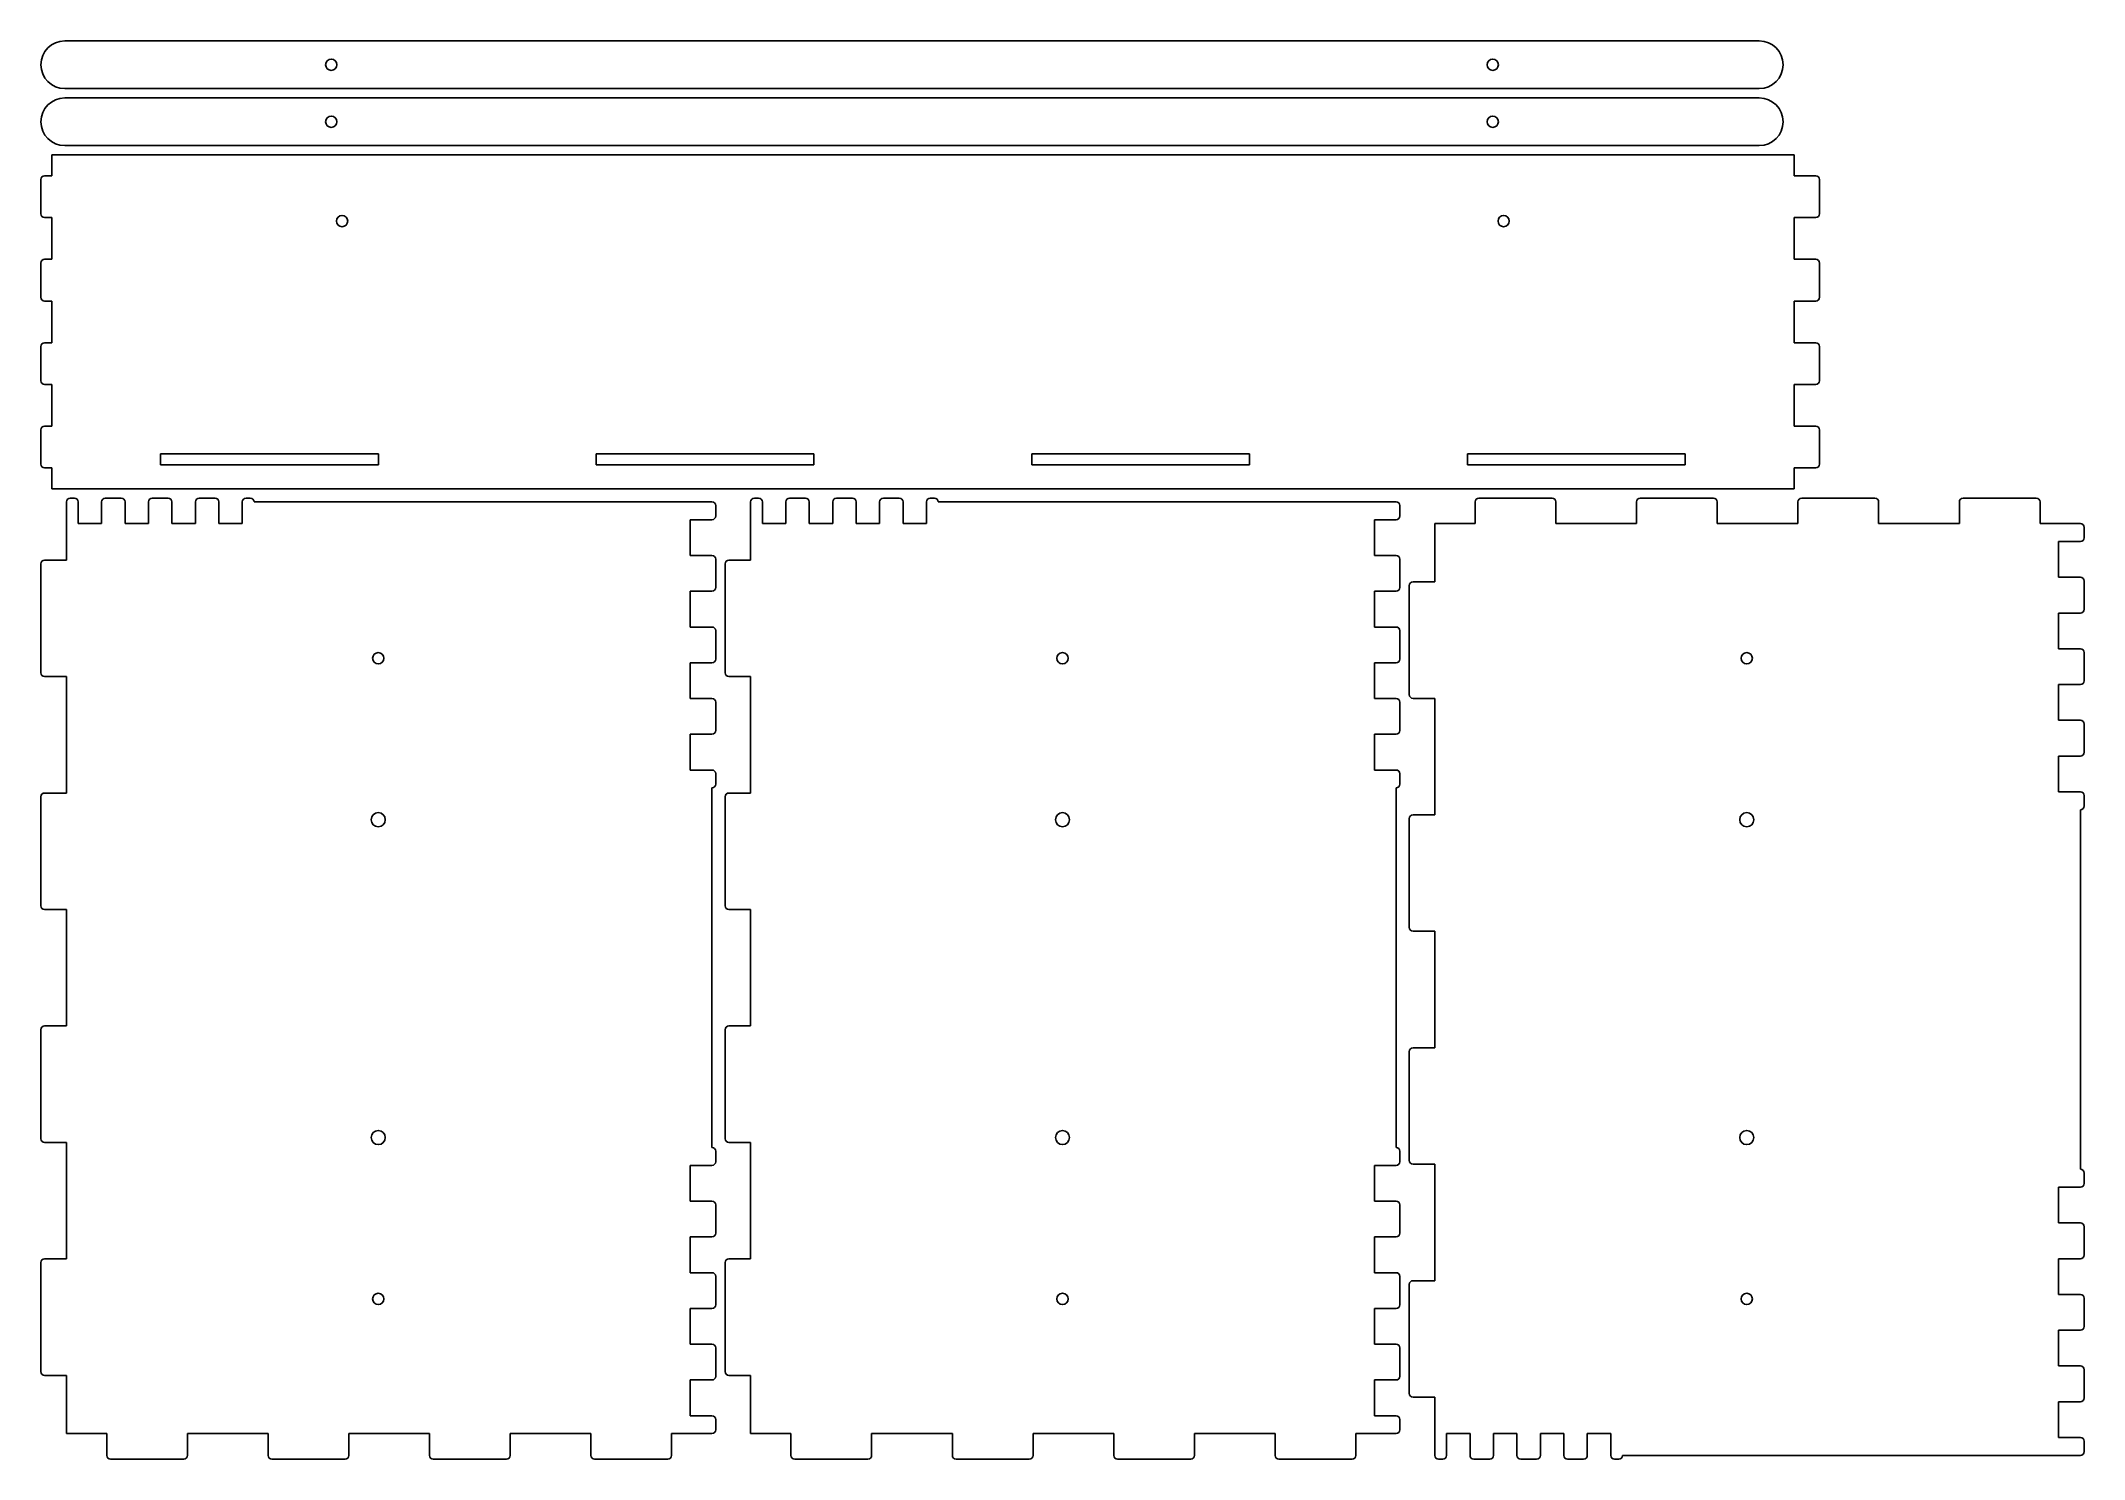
# Model space of a CAD drawing. Header units: millimetres. Extents: x 0 to 1089, y 0 to 756.
import ezdxf

# ---------------------------------------------------------------- set-up
doc = ezdxf.new("R2010")
doc.units = ezdxf.units.MM
doc.layers.add('SheetCutProfiles', color=7, linetype='CONTINUOUS')

msp = doc.modelspace()

# ---------------------------------------------------------------- linework, layer by layer
at = {"layer": 'SheetCutProfiles'}
for p, q in [((915.7, 755.6), (12.7, 755.6)), ((915.7, 730.2), (12.7, 730.2)), ((12.7, 725.2), (915.7, 725.2)), ((12.7, 699.8), (915.7, 699.8)), ((5.8, 694.8), (934.2, 694.8)), ((5.8, 683.6875), (5.8, 694.8)), ((934.2, 683.6875), (934.2, 694.8)), ((0, 663.4625), (0, 681.6875)), ((5.8, 683.6875), (2, 683.6875)), ((934.2, 683.6875), (945.8, 683.6875)), ((947.8, 663.4625), (947.8, 681.6875)), ((2, 661.4625), (5.8, 661.4625)), ((5.8, 639.2375), (5.8, 661.4625)), ((934.2, 639.2375), (934.2, 661.4625)), ((945.8, 661.4625), (934.2, 661.4625)), ((0, 619.0125), (0, 637.2375)), ((5.8, 639.2375), (2, 639.2375)), ((934.2, 639.2375), (945.8, 639.2375)), ((947.8, 619.0125), (947.8, 637.2375)), ((2, 617.0125), (5.8, 617.0125)), ((5.8, 594.7875), (5.8, 617.0125)), ((934.2, 594.7875), (934.2, 617.0125)), ((945.8, 617.0125), (934.2, 617.0125)), ((0, 574.5625), (0, 592.7875)), ((5.8, 594.7875), (2, 594.7875)), ((934.2, 594.7875), (945.8, 594.7875)), ((947.8, 574.5625), (947.8, 592.7875)), ((2, 572.5625), (5.8, 572.5625)), ((5.8, 550.3375), (5.8, 572.5625)), ((934.2, 550.3375), (934.2, 572.5625)), ((945.8, 572.5625), (934.2, 572.5625)), ((0, 530.1125), (0, 548.3375)), ((5.8, 550.3375), (2, 550.3375)), ((934.2, 550.3375), (945.8, 550.3375)), ((947.8, 530.1125), (947.8, 548.3375)), ((63.825, 529.7), (63.825, 535.5)), ((63.825, 535.5), (179.875, 535.5)), ((179.875, 535.5), (179.875, 529.7)), ((295.925, 529.7), (295.925, 535.5)), ((295.925, 535.5), (411.975, 535.5)), ((411.975, 535.5), (411.975, 529.7)), ((528.025, 529.7), (528.025, 535.5)), ((528.025, 535.5), (644.075, 535.5)), ((644.075, 535.5), (644.075, 529.7)), ((760.125, 529.7), (760.125, 535.5)), ((760.125, 535.5), (876.175, 535.5)), ((876.175, 535.5), (876.175, 529.7)), ((2, 528.1125), (5.8, 528.1125)), ((5.8, 517), (5.8, 528.1125)), ((179.875, 529.7), (63.825, 529.7)), ((411.975, 529.7), (295.925, 529.7)), ((644.075, 529.7), (528.025, 529.7)), ((876.175, 529.7), (760.125, 529.7)), ((934.2, 517), (934.2, 528.1125)), ((945.8, 528.1125), (934.2, 528.1125)), ((5.8, 517), (934.2, 517)), ((15.6, 512), (17.85, 512)), ((34.35, 512), (42.85, 512)), ((59.35, 512), (67.85, 512)), ((84.35, 512), (92.85, 512)), ((109.35, 512), (111.6, 512)), ((382.45, 512), (380.2, 512)), ((407.45, 512), (398.95, 512)), ((432.45, 512), (423.95, 512)), ((457.45, 512), (448.95, 512)), ((476.2, 512), (473.95, 512)), ((766.3, 512), (805.3, 512)), ((852.3, 512), (891.3, 512)), ((938.3, 512), (977.3, 512)), ((1024.3, 512), (1063.3, 512)), ((13.6, 478.975), (13.6, 510)), ((19.85, 510), (19.85, 498.4)), ((32.35, 498.4), (32.35, 510)), ((44.85, 510), (44.85, 498.4)), ((57.35, 498.4), (57.35, 510)), ((69.85, 510), (69.85, 498.4)), ((82.35, 498.4), (82.35, 510)), ((94.85, 510), (94.85, 498.4)), ((107.35, 498.4), (107.35, 510)), ((113.6, 510), (357.6, 510)), ((359.6, 502.475), (359.6, 508)), ((378.2, 478.975), (378.2, 510)), ((384.45, 510), (384.45, 498.4)), ((396.95, 498.4), (396.95, 510)), ((409.45, 510), (409.45, 498.4)), ((421.95, 498.4), (421.95, 510)), ((434.45, 510), (434.45, 498.4)), ((446.95, 498.4), (446.95, 510)), ((459.45, 510), (459.45, 498.4)), ((471.95, 498.4), (471.95, 510)), ((478.2, 510), (722.2, 510)), ((724.2, 508), (724.2, 502.475)), ((764.3, 510), (764.3, 498.4)), ((807.3, 498.4), (807.3, 510)), ((850.3, 510), (850.3, 498.4)), ((893.3, 498.4), (893.3, 510)), ((936.3, 510), (936.3, 498.4)), ((979.3, 498.4), (979.3, 510)), ((1022.3, 510), (1022.3, 498.4)), ((1065.3, 498.4), (1065.3, 510)), ((32.35, 498.4), (19.85, 498.4)), ((57.35, 498.4), (44.85, 498.4)), ((82.35, 498.4), (69.85, 498.4)), ((107.35, 498.4), (94.85, 498.4)), ((346, 481.425), (346, 500.475)), ((357.6, 500.475), (346, 500.475)), ((384.45, 498.4), (396.95, 498.4)), ((409.45, 498.4), (421.95, 498.4)), ((434.45, 498.4), (446.95, 498.4)), ((459.45, 498.4), (471.95, 498.4)), ((710.6, 500.475), (710.6, 481.425)), ((722.2, 500.475), (710.6, 500.475)), ((742.8, 498.4), (742.8, 467.375)), ((742.8, 498.4), (764.3, 498.4)), ((807.3, 498.4), (850.3, 498.4)), ((893.3, 498.4), (936.3, 498.4)), ((979.3, 498.4), (1022.3, 498.4)), ((1086.8, 498.4), (1065.3, 498.4)), ((1088.8, 490.875), (1088.8, 496.4)), ((346, 481.425), (357.6, 481.425)), ((359.6, 464.375), (359.6, 479.425)), ((710.6, 481.425), (722.2, 481.425)), ((724.2, 479.425), (724.2, 464.375)), ((1075.2, 488.875), (1086.8, 488.875)), ((1075.2, 469.825), (1075.2, 488.875)), ((0, 418.925), (0, 476.975)), ((13.6, 478.975), (2, 478.975)), ((364.6, 418.925), (364.6, 476.975)), ((378.2, 478.975), (366.6, 478.975)), ((1086.8, 469.825), (1075.2, 469.825)), ((346, 443.325), (346, 462.375)), ((357.6, 462.375), (346, 462.375)), ((710.6, 462.375), (710.6, 443.325)), ((722.2, 462.375), (710.6, 462.375)), ((729.2, 465.375), (729.2, 407.325)), ((731.2, 467.375), (742.8, 467.375)), ((1088.8, 452.775), (1088.8, 467.825)), ((1075.2, 450.775), (1086.8, 450.775)), ((1075.2, 431.725), (1075.2, 450.775)), ((346, 443.325), (357.6, 443.325)), ((359.6, 426.275), (359.6, 441.325)), ((710.6, 443.325), (722.2, 443.325)), ((724.2, 441.325), (724.2, 426.275)), ((1086.8, 431.725), (1075.2, 431.725)), ((1088.8, 414.675), (1088.8, 429.725)), ((2, 416.925), (13.6, 416.925)), ((13.6, 354.875), (13.6, 416.925)), ((346, 405.225), (346, 424.275)), ((357.6, 424.275), (346, 424.275)), ((366.6, 416.925), (378.2, 416.925)), ((378.2, 354.875), (378.2, 416.925)), ((710.6, 424.275), (710.6, 405.225)), ((722.2, 424.275), (710.6, 424.275)), ((346, 405.225), (357.6, 405.225)), ((359.6, 388.175), (359.6, 403.225)), ((710.6, 405.225), (722.2, 405.225)), ((724.2, 403.225), (724.2, 388.175)), ((742.8, 405.325), (731.2, 405.325)), ((742.8, 405.325), (742.8, 343.275)), ((1075.2, 412.675), (1086.8, 412.675)), ((1075.2, 393.625), (1075.2, 412.675)), ((1086.8, 393.625), (1075.2, 393.625)), ((346, 367.125), (346, 386.175)), ((357.6, 386.175), (346, 386.175)), ((710.6, 386.175), (710.6, 367.125)), ((722.2, 386.175), (710.6, 386.175)), ((1088.8, 376.575), (1088.8, 391.625)), ((1075.2, 374.575), (1086.8, 374.575)), ((1075.2, 355.525), (1075.2, 374.575)), ((346, 367.125), (357.6, 367.125)), ((359.6, 359.6), (359.6, 365.125)), ((710.6, 367.125), (722.2, 367.125)), ((724.2, 365.125), (724.2, 359.6)), ((0, 294.825), (0, 352.875)), ((13.6, 354.875), (2, 354.875)), ((357.6, 166), (357.6, 357.6)), ((364.6, 294.825), (364.6, 352.875)), ((378.2, 354.875), (366.6, 354.875)), ((722.2, 166), (722.2, 357.6)), ((1086.8, 355.525), (1075.2, 355.525)), ((1088.8, 348), (1088.8, 353.525)), ((729.2, 341.275), (729.2, 283.225)), ((731.2, 343.275), (742.8, 343.275)), ((1086.8, 346), (1086.8, 154.4)), ((2, 292.825), (13.6, 292.825)), ((13.6, 230.775), (13.6, 292.825)), ((366.6, 292.825), (378.2, 292.825)), ((378.2, 230.775), (378.2, 292.825)), ((742.8, 281.225), (731.2, 281.225)), ((742.8, 281.225), (742.8, 219.175)), ((0, 170.725), (0, 228.775)), ((13.6, 230.775), (2, 230.775)), ((364.6, 170.725), (364.6, 228.775)), ((378.2, 230.775), (366.6, 230.775)), ((731.2, 219.175), (742.8, 219.175)), ((729.2, 217.175), (729.2, 159.125)), ((2, 168.725), (13.6, 168.725)), ((13.6, 106.675), (13.6, 168.725)), ((359.6, 158.475), (359.6, 164)), ((366.6, 168.725), (378.2, 168.725)), ((378.2, 106.675), (378.2, 168.725)), ((724.2, 164), (724.2, 158.475)), ((346, 137.425), (346, 156.475)), ((357.6, 156.475), (346, 156.475)), ((710.6, 156.475), (710.6, 137.425)), ((722.2, 156.475), (710.6, 156.475)), ((742.8, 157.125), (731.2, 157.125)), ((742.8, 157.125), (742.8, 95.075)), ((1075.2, 144.875), (1086.8, 144.875)), ((1075.2, 125.825), (1075.2, 144.875)), ((1088.8, 146.875), (1088.8, 152.4)), ((346, 137.425), (357.6, 137.425)), ((359.6, 120.375), (359.6, 135.425)), ((710.6, 137.425), (722.2, 137.425)), ((724.2, 135.425), (724.2, 120.375)), ((1086.8, 125.825), (1075.2, 125.825)), ((1088.8, 108.775), (1088.8, 123.825)), ((346, 99.325), (346, 118.375)), ((357.6, 118.375), (346, 118.375)), ((710.6, 118.375), (710.6, 99.325)), ((722.2, 118.375), (710.6, 118.375)), ((0, 46.625), (0, 104.675)), ((13.6, 106.675), (2, 106.675)), ((346, 99.325), (357.6, 99.325)), ((364.6, 46.625), (364.6, 104.675)), ((378.2, 106.675), (366.6, 106.675)), ((710.6, 99.325), (722.2, 99.325)), ((1075.2, 106.775), (1086.8, 106.775)), ((1075.2, 87.725), (1075.2, 106.775)), ((359.6, 82.275), (359.6, 97.325)), ((724.2, 97.325), (724.2, 82.275)), ((729.2, 93.075), (729.2, 35.025)), ((731.2, 95.075), (742.8, 95.075)), ((1086.8, 87.725), (1075.2, 87.725)), ((346, 61.225), (346, 80.275)), ((357.6, 80.275), (346, 80.275)), ((710.6, 80.275), (710.6, 61.225)), ((722.2, 80.275), (710.6, 80.275)), ((1088.8, 70.675), (1088.8, 85.725)), ((1075.2, 68.675), (1086.8, 68.675)), ((1075.2, 49.625), (1075.2, 68.675)), ((346, 61.225), (357.6, 61.225)), ((359.6, 44.175), (359.6, 59.225)), ((710.6, 61.225), (722.2, 61.225)), ((724.2, 59.225), (724.2, 44.175)), ((2, 44.625), (13.6, 44.625)), ((13.6, 13.6), (13.6, 44.625)), ((366.6, 44.625), (378.2, 44.625)), ((378.2, 13.6), (378.2, 44.625)), ((1086.8, 49.625), (1075.2, 49.625)), ((1088.8, 32.575), (1088.8, 47.625)), ((346, 23.125), (346, 42.175)), ((357.6, 42.175), (346, 42.175)), ((710.6, 42.175), (710.6, 23.125)), ((722.2, 42.175), (710.6, 42.175)), ((742.8, 33.025), (731.2, 33.025)), ((742.8, 33.025), (742.8, 2)), ((346, 23.125), (357.6, 23.125)), ((710.6, 23.125), (722.2, 23.125)), ((1075.2, 30.575), (1086.8, 30.575)), ((1075.2, 11.525), (1075.2, 30.575)), ((13.6, 13.6), (35.1, 13.6)), ((35.1, 2), (35.1, 13.6)), ((78.1, 13.6), (78.1, 2)), ((78.1, 13.6), (121.1, 13.6)), ((121.1, 2), (121.1, 13.6)), ((164.1, 13.6), (164.1, 2)), ((164.1, 13.6), (207.1, 13.6)), ((207.1, 2), (207.1, 13.6)), ((250.1, 13.6), (250.1, 2)), ((250.1, 13.6), (293.1, 13.6)), ((293.1, 2), (293.1, 13.6)), ((336.1, 13.6), (336.1, 2)), ((357.6, 13.6), (336.1, 13.6)), ((359.6, 15.6), (359.6, 21.125)), ((378.2, 13.6), (399.7, 13.6)), ((399.7, 2), (399.7, 13.6)), ((442.7, 13.6), (442.7, 2)), ((442.7, 13.6), (485.7, 13.6)), ((485.7, 2), (485.7, 13.6)), ((528.7, 13.6), (528.7, 2)), ((528.7, 13.6), (571.7, 13.6)), ((571.7, 2), (571.7, 13.6)), ((614.7, 13.6), (614.7, 2)), ((614.7, 13.6), (657.7, 13.6)), ((657.7, 2), (657.7, 13.6)), ((700.7, 13.6), (700.7, 2)), ((722.2, 13.6), (700.7, 13.6)), ((724.2, 21.125), (724.2, 15.6)), ((749.05, 13.6), (761.55, 13.6)), ((749.05, 2), (749.05, 13.6)), ((761.55, 13.6), (761.55, 2)), ((774.05, 13.6), (786.55, 13.6)), ((774.05, 2), (774.05, 13.6)), ((786.55, 13.6), (786.55, 2)), ((799.05, 13.6), (811.55, 13.6)), ((799.05, 2), (799.05, 13.6)), ((811.55, 13.6), (811.55, 2)), ((824.05, 13.6), (836.55, 13.6)), ((824.05, 2), (824.05, 13.6)), ((836.55, 13.6), (836.55, 2)), ((1086.8, 11.525), (1075.2, 11.525)), ((37.1, 0), (76.1, 0)), ((123.1, 0), (162.1, 0)), ((209.1, 0), (248.1, 0)), ((295.1, 0), (334.1, 0)), ((401.7, 0), (440.7, 0)), ((487.7, 0), (526.7, 0)), ((573.7, 0), (612.7, 0)), ((659.7, 0), (698.7, 0)), ((747.05, 0), (744.8, 0)), ((772.05, 0), (763.55, 0)), ((797.05, 0), (788.55, 0)), ((822.05, 0), (813.55, 0)), ((840.8, 0), (838.55, 0)), ((842.8, 2), (1086.8, 2)), ((1088.8, 4), (1088.8, 9.525))]:
    msp.add_line(p, q, dxfattribs=at)
for centre, radius in [((154.7333, 742.9), 3), ((773.6667, 742.9), 3), ((154.7333, 712.5), 3), ((773.6667, 712.5), 3), ((160.5333, 659.6), 3), ((779.4667, 659.6), 3), ((179.8, 426.6667), 3), ((544.4, 426.6667), 3), ((909, 426.6667), 3), ((179.8, 340.6667), 3.75), ((544.4, 340.6667), 3.75), ((909, 340.6667), 3.75), ((179.8, 171.3333), 3.75), ((544.4, 171.3333), 3.75), ((909, 171.3333), 3.75), ((179.8, 85.3333), 3), ((544.4, 85.3333), 3), ((909, 85.3333), 3)]:
    msp.add_circle(centre, radius, dxfattribs=at)
for centre, radius, start, end in [((12.7, 742.9), 12.7, 90, -90), ((915.7, 742.9), 12.7, -90, 90), ((12.7, 712.5), 12.7, 90, -90), ((915.7, 712.5), 12.7, -90, 90), ((2, 681.6875), 2, 90, 180), ((945.8, 681.6875), 2, 0, 90), ((2, 663.4625), 2, 180, -90), ((945.8, 663.4625), 2, -90, 0), ((2, 637.2375), 2, 90, 180), ((945.8, 637.2375), 2, 0, 90), ((2, 619.0125), 2, 180, -90), ((945.8, 619.0125), 2, -90, 0), ((2, 592.7875), 2, 90, 180), ((945.8, 592.7875), 2, 0, 90), ((2, 574.5625), 2, 180, -90), ((945.8, 574.5625), 2, -90, 0), ((2, 548.3375), 2, 90, 180), ((945.8, 548.3375), 2, 0, 90), ((2, 530.1125), 2, 180, -90), ((945.8, 530.1125), 2, -90, 0), ((15.6, 510), 2, 90, 180), ((17.85, 510), 2, 0, 90), ((34.35, 510), 2, 90, 180), ((42.85, 510), 2, 0, 90), ((59.35, 510), 2, 90, 180), ((67.85, 510), 2, 0, 90), ((84.35, 510), 2, 90, 180), ((92.85, 510), 2, 0, 90), ((109.35, 510), 2, 90, 180), ((111.6, 510), 2, 0, 90), ((380.2, 510), 2, 90, 180), ((382.45, 510), 2, 0, 90), ((398.95, 510), 2, 90, 180), ((407.45, 510), 2, 0, 90), ((423.95, 510), 2, 90, 180), ((432.45, 510), 2, 0, 90), ((448.95, 510), 2, 90, 180), ((457.45, 510), 2, 0, 90), ((473.95, 510), 2, 90, 180), ((476.2, 510), 2, 0, 90), ((766.3, 510), 2, 90, 180), ((805.3, 510), 2, 0, 90), ((852.3, 510), 2, 90, 180), ((891.3, 510), 2, 0, 90), ((938.3, 510), 2, 90, 180), ((977.3, 510), 2, 0, 90), ((1024.3, 510), 2, 90, 180), ((1063.3, 510), 2, 0, 90), ((357.6, 508), 2, 0, 90), ((357.6, 502.475), 2, -90, 0), ((722.2, 508), 2, 0, 90), ((722.2, 502.475), 2, -90, 0), ((1086.8, 496.4), 2, 0, 90), ((1086.8, 490.875), 2, -90, 0), ((357.6, 479.425), 2, 0, 90), ((722.2, 479.425), 2, 0, 90), ((2, 476.975), 2, 90, 180), ((366.6, 476.975), 2, 90, 180), ((1086.8, 467.825), 2, 0, 90), ((357.6, 464.375), 2, -90, 0), ((722.2, 464.375), 2, -90, 0), ((731.2, 465.375), 2, 90, 180), ((1086.8, 452.775), 2, -90, 0), ((357.6, 441.325), 2, 0, 90), ((722.2, 441.325), 2, 0, 90), ((357.6, 426.275), 2, -90, 0), ((722.2, 426.275), 2, -90, 0), ((1086.8, 429.725), 2, 0, 90), ((2, 418.925), 2, 180, -90), ((366.6, 418.925), 2, 180, -90), ((1086.8, 414.675), 2, -90, 0), ((357.6, 403.225), 2, 0, 90), ((722.2, 403.225), 2, 0, 90), ((731.2, 407.325), 2, 180, -90), ((1086.8, 391.625), 2, 0, 90), ((357.6, 388.175), 2, -90, 0), ((722.2, 388.175), 2, -90, 0), ((1086.8, 376.575), 2, -90, 0), ((357.6, 365.125), 2, 0, 90), ((357.6, 359.6), 2, -90, 0), ((722.2, 365.125), 2, 0, 90), ((722.2, 359.6), 2, -90, 0), ((2, 352.875), 2, 90, 180), ((366.6, 352.875), 2, 90, 180), ((1086.8, 353.525), 2, 0, 90), ((731.2, 341.275), 2, 90, 180), ((1086.8, 348), 2, -90, 0), ((2, 294.825), 2, 180, -90), ((366.6, 294.825), 2, 180, -90), ((731.2, 283.225), 2, 180, -90), ((2, 228.775), 2, 90, 180), ((366.6, 228.775), 2, 90, 180), ((731.2, 217.175), 2, 90, 180), ((2, 170.725), 2, 180, -90), ((357.6, 164), 2, 0, 90), ((366.6, 170.725), 2, 180, -90), ((722.2, 164), 2, 0, 90), ((357.6, 158.475), 2, -90, 0), ((722.2, 158.475), 2, -90, 0), ((731.2, 159.125), 2, 180, -90), ((1086.8, 152.4), 2, 0, 90), ((1086.8, 146.875), 2, -90, 0), ((357.6, 135.425), 2, 0, 90), ((722.2, 135.425), 2, 0, 90), ((357.6, 120.375), 2, -90, 0), ((722.2, 120.375), 2, -90, 0), ((1086.8, 123.825), 2, 0, 90), ((2, 104.675), 2, 90, 180), ((357.6, 97.325), 2, 0, 90), ((366.6, 104.675), 2, 90, 180), ((722.2, 97.325), 2, 0, 90), ((1086.8, 108.775), 2, -90, 0), ((731.2, 93.075), 2, 90, 180), ((1086.8, 85.725), 2, 0, 90), ((357.6, 82.275), 2, -90, 0), ((722.2, 82.275), 2, -90, 0), ((1086.8, 70.675), 2, -90, 0), ((357.6, 59.225), 2, 0, 90), ((722.2, 59.225), 2, 0, 90), ((2, 46.625), 2, 180, -90), ((357.6, 44.175), 2, -90, 0), ((366.6, 46.625), 2, 180, -90), ((722.2, 44.175), 2, -90, 0), ((1086.8, 47.625), 2, 0, 90), ((731.2, 35.025), 2, 180, -90), ((357.6, 21.125), 2, 0, 90), ((722.2, 21.125), 2, 0, 90), ((1086.8, 32.575), 2, -90, 0), ((357.6, 15.6), 2, -90, 0), ((722.2, 15.6), 2, -90, 0), ((1086.8, 9.525), 2, 0, 90), ((37.1, 2), 2, 180, -90), ((76.1, 2), 2, -90, 0), ((123.1, 2), 2, 180, -90), ((162.1, 2), 2, -90, 0), ((209.1, 2), 2, 180, -90), ((248.1, 2), 2, -90, 0), ((295.1, 2), 2, 180, -90), ((334.1, 2), 2, -90, 0), ((401.7, 2), 2, 180, -90), ((440.7, 2), 2, -90, 0), ((487.7, 2), 2, 180, -90), ((526.7, 2), 2, -90, 0), ((573.7, 2), 2, 180, -90), ((612.7, 2), 2, -90, 0), ((659.7, 2), 2, 180, -90), ((698.7, 2), 2, -90, 0), ((744.8, 2), 2, 180, -90), ((747.05, 2), 2, -90, 0), ((763.55, 2), 2, 180, -90), ((772.05, 2), 2, -90, 0), ((788.55, 2), 2, 180, -90), ((797.05, 2), 2, -90, 0), ((813.55, 2), 2, 180, -90), ((822.05, 2), 2, -90, 0), ((838.55, 2), 2, 180, -90), ((840.8, 2), 2, -90, 0), ((1086.8, 4), 2, -90, 0)]:
    msp.add_arc(centre, radius, start, end, dxfattribs=at)

doc.saveas('drawing.dxf')
